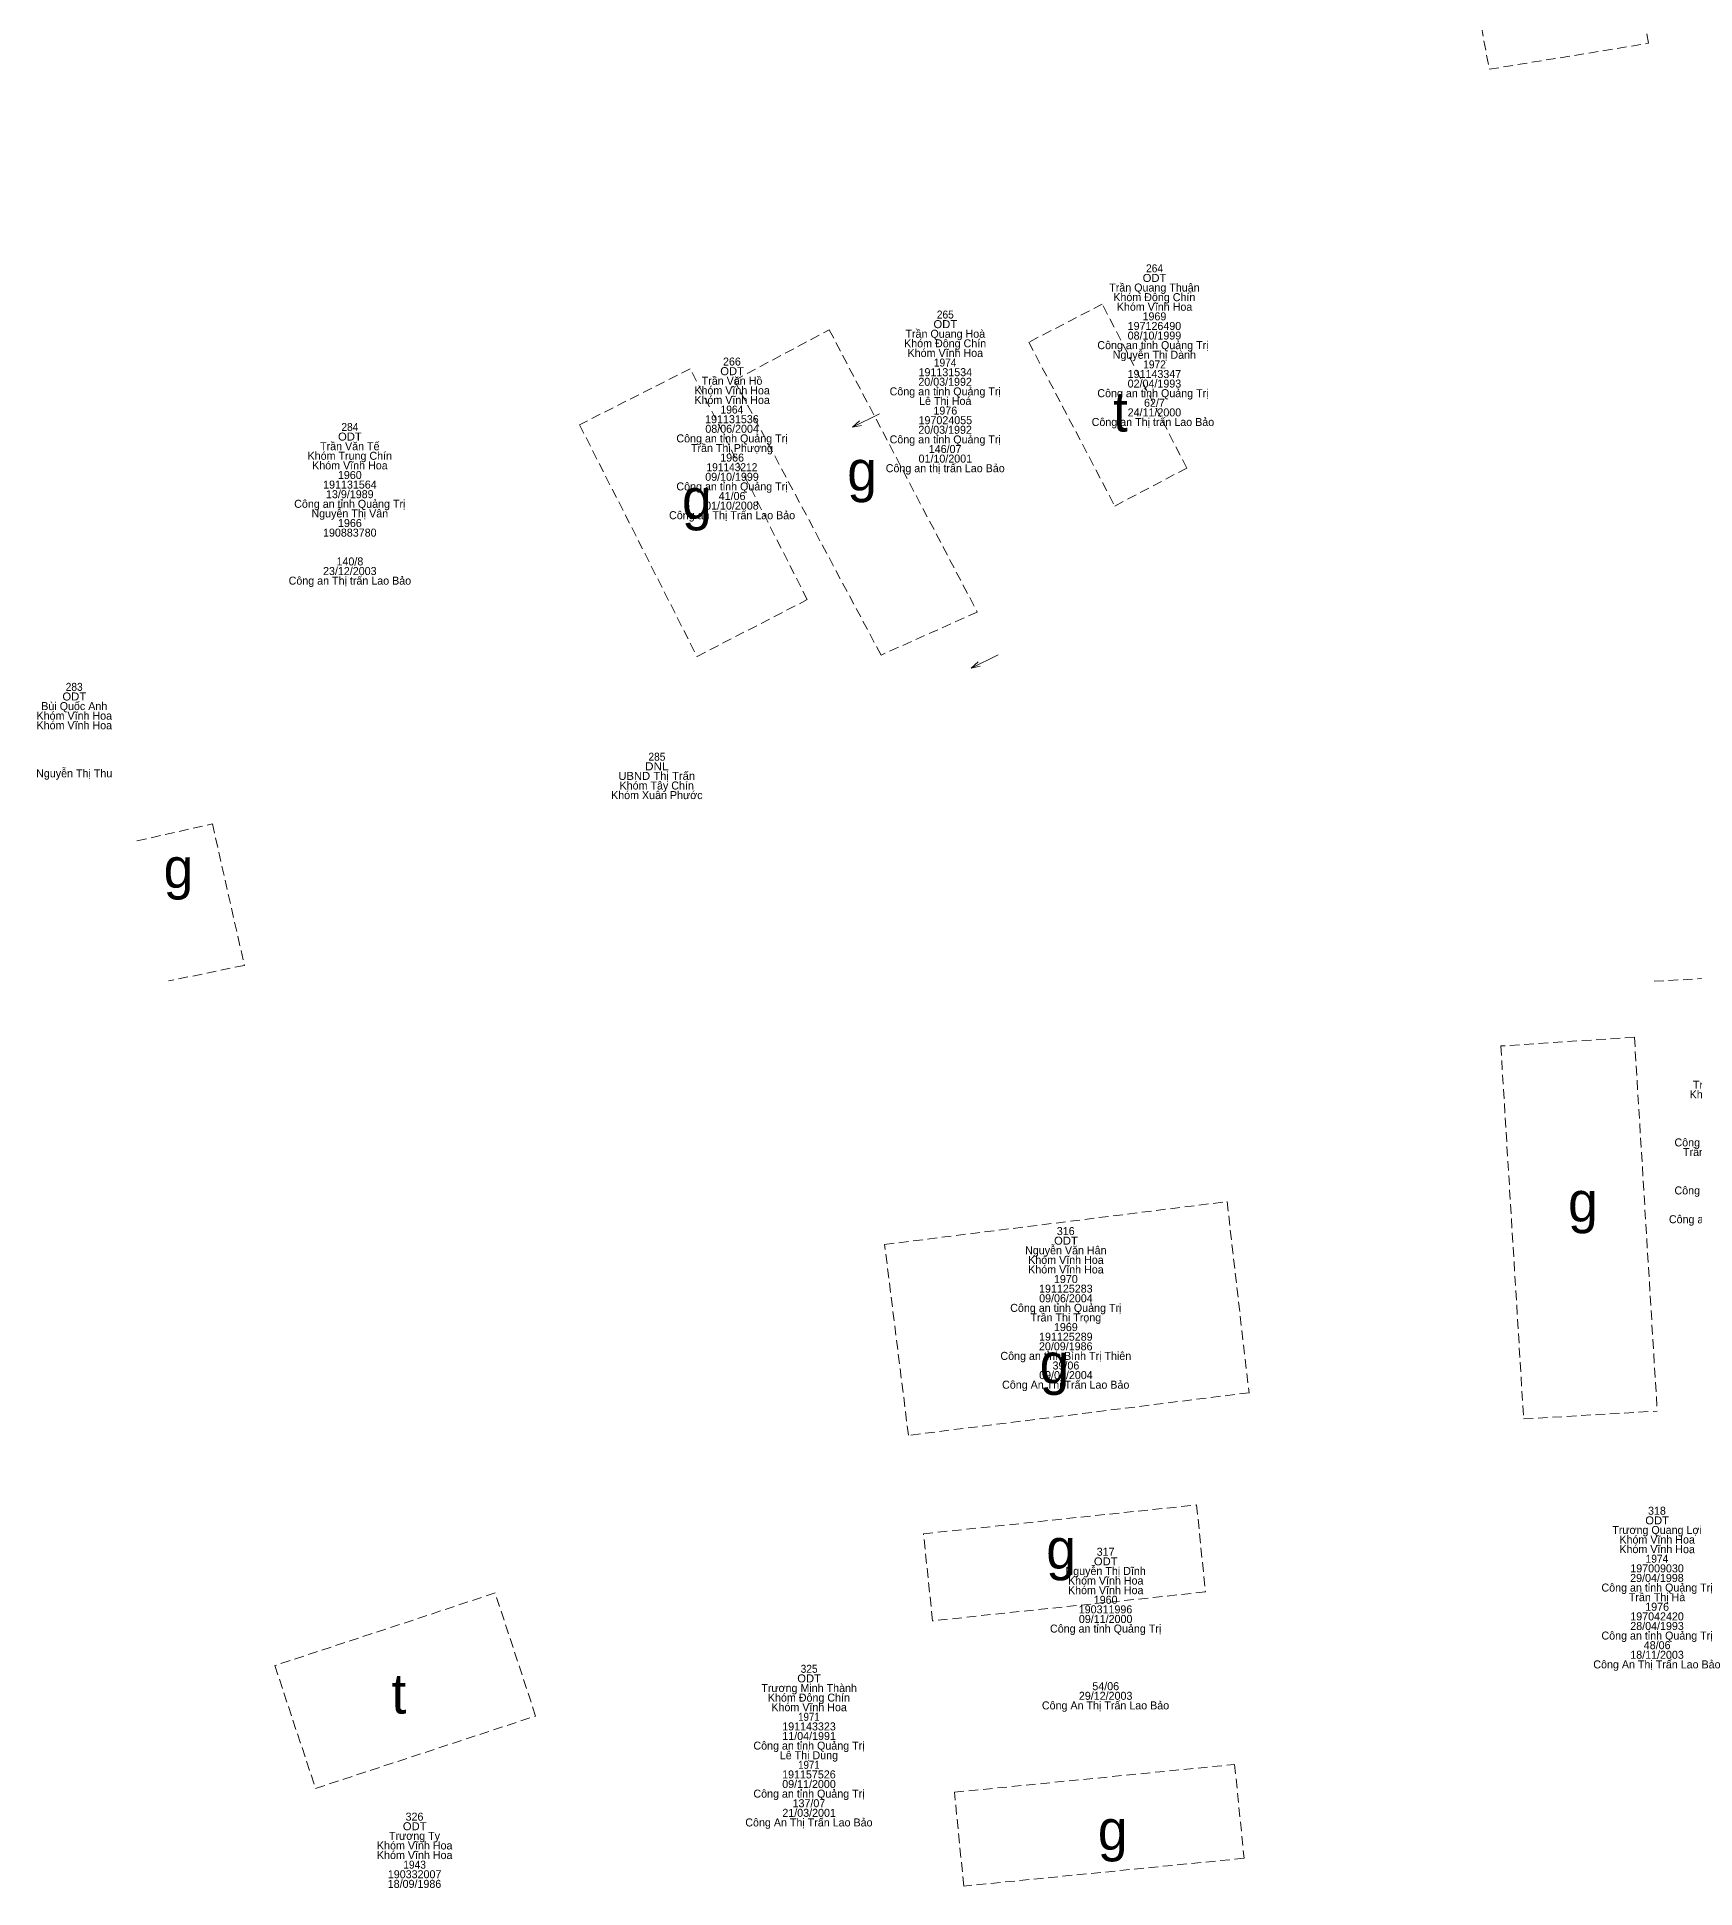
# Model space of a CAD drawing. Header units: metres. Extents: x 537497 to 538007, y 1836993 to 1837512.
# Drawn here: x 537760.8 to 537843.7, y 1837110.1 to 1837202.6 of the extents above; entities that cross this region are included whole.
import ezdxf
from ezdxf.enums import TextEntityAlignment as Align

# ---------------------------------------------------------------- set-up
doc = ezdxf.new("R2010")
doc.units = ezdxf.units.M
doc.header["$LTSCALE"] = 0.16
doc.linetypes.add('MEDIUM_DASHED', pattern=[4.5, 3, -1.5])
doc.layers.add('14', color=7, linetype='MEDIUM_DASHED', lineweight=13)
doc.layers.add('16', color=7, linetype='Continuous', lineweight=13)
doc.layers.add('15', color=7, linetype='Continuous')

msp = doc.modelspace()

# ---------------------------------------------------------------- linework, layer by layer
at = {"layer": '14'}
for p, q in [((537765.8, 1837162.46), (537769.57, 1837163.31)), ((537841.66, 1837155.45), (537848.36, 1837155.8)), ((537840.67, 1837152.65), (537841.81, 1837133.96))]:
    msp.add_line(p, q, dxfattribs=at)
for points in [[(537832.49, 1837205.99), (537833.41, 1837201.03), (537841.38, 1837202.33), (537840.37, 1837207.52)], [(537810.39, 1837187.39), (537814.69, 1837179.2), (537818.29, 1837181.1), (537814.06, 1837189.29)], [(537800.41, 1837188.01), (537807.81, 1837173.9), (537803, 1837171.75), (537795.67, 1837185.48)], [(537787.93, 1837183.26), (537793.8, 1837171.68), (537799.31, 1837174.52), (537793.46, 1837186.06)], [(537803.18, 1837142.29), (537820.3, 1837144.43), (537821.4, 1837134.88), (537804.37, 1837132.75)], [(537805.12, 1837127.83), (537818.78, 1837129.27), (537819.22, 1837124.92), (537805.58, 1837123.48)], [(537783.71, 1837124.87), (537772.69, 1837121.24), (537774.73, 1837115.1), (537785.73, 1837118.72)], [(537806.67, 1837114.91), (537820.68, 1837116.3), (537821.15, 1837111.61), (537807.14, 1837110.22)]]:
    msp.add_lwpolyline(points, close=True, dxfattribs=at)
for points in [[(537769.57, 1837163.31), (537771.17, 1837156.24), (537767.38, 1837155.46)], [(537840.67, 1837152.65), (537833.99, 1837152.21), (537835.13, 1837133.57), (537841.81, 1837133.96)]]:
    msp.add_lwpolyline(points, dxfattribs=at)
at = {"layer": '16'}
for p, q in [((537801.57, 1837183.14), (537801.93, 1837183.45)), ((537807.5, 1837171.1), (537807.86, 1837171.41))]:
    msp.add_line(p, q, dxfattribs=at)
for points in [[(537802.92, 1837183.8), (537801.57, 1837183.14), (537802.03, 1837183.23)], [(537808.85, 1837171.76), (537807.5, 1837171.1), (537807.96, 1837171.19)]]:
    msp.add_lwpolyline(points, dxfattribs=at)

# ---------------------------------------------------------------- texts
at = {"layer": '15'}
for s, width, p in [('ODT', 1.05, (537816.675, 1837190.4)), ('264', 0.95, (537816.675, 1837190.88)), ('265', 0.95, (537806.215, 1837188.57)), ('ODT', 1.05, (537806.215, 1837188.09)), ('ODT', 1.05, (537795.555, 1837185.74)), ('1974', 0.95, (537806.205, 1837186.17)), ('1972', 0.95, (537816.675, 1837186.08)), ('1964', 0.95, (537795.545, 1837183.82)), ('284', 0.95, (537776.445, 1837182.95)), ('ODT', 1.05, (537776.445, 1837182.47)), ('191143212', 0.95, (537795.545, 1837180.94)), ('283', 0.95, (537762.66, 1837169.96)), ('ODT', 1.05, (537762.665, 1837169.48)), ('285', 0.95, (537791.795, 1837166.47)), ('UBND Thị Trấn', 1.05, (537791.785, 1837165.51)), ('DNL', 1.1, (537791.79, 1837165.99)), ('ODT', 1.05, (537812.245, 1837142.28)), ('ODT', 1.05, (537841.805, 1837128.3)), ('1974', 0.95, (537841.795, 1837126.38)), ('ODT', 1.05, (537814.235, 1837126.25)), ('325', 0.95, (537799.405, 1837120.88)), ('ODT', 1.05, (537799.405, 1837120.4)), ('1971', 0.9, (537799.395, 1837118.48)), ('1971', 0.9, (537799.395, 1837116.08)), ('ODT', 1.05, (537779.685, 1837113.01)), ('1943', 0.95, (537779.68, 1837111.09))]:
    msp.add_text(s, height=0.4, dxfattribs=dict(at, width=width)).set_placement(p, align=Align.CENTER)
for s, p in [('Trần Quang Thuận', (537816.67, 1837189.92)), ('Khóm Đông Chín', (537816.665, 1837189.44)), ('Khóm Vĩnh Hoa', (537816.675, 1837188.96)), ('1969', (537816.67, 1837188.48)), ('Trần Quang Hoà', (537806.215, 1837187.61)), ('08/10/1999', (537816.67, 1837187.52)), ('197126490', (537816.67, 1837188)), ('Khóm Đông Chín', (537806.205, 1837187.13)), ('Khóm Vĩnh Hoa', (537806.215, 1837186.65)), ('Công an tỉnh Quảng Trị ', (537816.67, 1837187.04)), ('Nguyễn Thị Dành', (537816.665, 1837186.56)), ('266', (537795.545, 1837186.22)), ('191131534', (537806.215, 1837185.69)), ('191143347', (537816.67, 1837185.6)), ('Khóm Vĩnh Hoa', (537795.555, 1837184.78)), ('Trần Văn Hồ', (537795.55, 1837185.26)), ('Công an tỉnh Quảng Trị', (537806.21, 1837184.73)), ('20/03/1992', (537806.205, 1837185.21)), ('Công an tỉnh Quảng Trị ', (537816.67, 1837184.64)), ('02/04/1993', (537816.67, 1837185.12)), ('Khóm Vĩnh Hoa', (537795.555, 1837184.3)), ('Lê Thị Hoá', (537806.21, 1837184.25)), ('1976', (537806.215, 1837183.77)), ('24/11/2000', (537816.67, 1837183.68)), ('62/7', (537816.67, 1837184.16)), ('08/06/2004', (537795.555, 1837182.86)), ('191131536', (537795.545, 1837183.34)), ('20/03/1992', (537806.205, 1837182.81)), ('197024055', (537806.215, 1837183.29)), ('Công an Thị trấn Lao Bảo ', (537816.67, 1837183.2)), ('Trần Văn Tế', (537776.44, 1837181.99)), ('Công an tỉnh Quảng Trị', (537795.55, 1837182.38)), ('Trần Thị Phượng', (537795.545, 1837181.9)), ('Công an tỉnh Quảng Trị', (537806.21, 1837182.33)), ('146/07', (537806.205, 1837181.85)), ('Khóm Trung Chín', (537776.44, 1837181.51)), ('Khóm Vĩnh Hoa', (537776.445, 1837181.03)), ('1966', (537795.555, 1837181.42)), ('Công an thị trấn Lao Bảo', (537806.21, 1837180.89)), ('01/10/2001', (537806.215, 1837181.37)), ('191131564', (537776.445, 1837180.07)), ('1960', (537776.44, 1837180.55)), ('Công an tỉnh Quảng Trị', (537795.55, 1837179.98)), ('09/10/1999', (537795.55, 1837180.46)), ('Công an tỉnh Quảng Trị', (537776.44, 1837179.11)), ('13/9/1989', (537776.44, 1837179.59)), ('41/06', (537795.555, 1837179.5)), ('Nguyễn Thị Vân', (537776.44, 1837178.63)), ('1966', (537776.445, 1837178.15)), ('Công an Thị Trấn Lao Bảo', (537795.555, 1837178.54)), ('01/10/2008', (537795.545, 1837179.02)), ('190883780', (537776.44, 1837177.67)), ('23/12/2003', (537776.44, 1837175.75)), ('140/8', (537776.445, 1837176.23)), ('Công an Thị trấn Lao Bảo', (537776.445, 1837175.27)), ('Bùi Quốc Anh', (537762.665, 1837169)), ('Khóm Vĩnh Hoa', (537762.665, 1837168.52)), ('Khóm Vĩnh Hoa', (537762.665, 1837168.04)), ('Nguyễn Thị Thu', (537762.66, 1837165.64)), ('Khóm Xuân Phước', (537791.79, 1837164.55)), ('Khóm Tây Chín', (537791.785, 1837165.03)), ('Khóm Trung Chín', (537845.54, 1837149.59)), ('Trần Quốc Tuấn', (537845.54, 1837150.07)), ('Công an Tỉnh Quảng Trị', (537845.54, 1837147.19)), ('Trần Thị Bích Thuận', (537845.535, 1837146.71)), ('Công an Tỉnh Quảng Trị', (537845.54, 1837144.79)), ('Công an Thị Trấn Lao Bảo', (537845.545, 1837143.35)), ('316', (537812.235, 1837142.76)), ('Nguyễn Văn Hân', (537812.24, 1837141.8)), ('Khóm Vĩnh Hoa', (537812.245, 1837141.32)), ('Khóm Vĩnh Hoa', (537812.245, 1837140.84)), ('1970', (537812.24, 1837140.36)), ('09/06/2004', (537812.245, 1837139.4)), ('191125283', (537812.24, 1837139.88)), ('Công an tỉnh Quảng Trị', (537812.24, 1837138.92)), ('Trần Thị Trọng', (537812.24, 1837138.44)), ('191125289', (537812.24, 1837137.48)), ('1969', (537812.24, 1837137.96)), ('Công an tỉnh Bình Trị Thiên', (537812.24, 1837136.52)), ('20/09/1986', (537812.235, 1837137)), ('09/04/2004', (537812.245, 1837135.56)), ('39/06', (537812.245, 1837136.04)), ('Công An Thị Trấn Lao Bảo', (537812.235, 1837135.08)), ('318', (537841.795, 1837128.78)), ('Trương Quang Lợi', (537841.8, 1837127.82)), ('Khóm Vĩnh Hoa', (537841.805, 1837127.34)), ('317', (537814.23, 1837126.73)), ('Khóm Vĩnh Hoa', (537841.805, 1837126.86)), ('Nguyễn Thị Dĩnh', (537814.23, 1837125.77)), ('29/04/1998', (537841.795, 1837125.42)), ('197009030', (537841.8, 1837125.9)), ('Khóm Vĩnh Hoa', (537814.235, 1837125.29)), ('Khóm Vĩnh Hoa', (537814.235, 1837124.81)), ('Công an tỉnh Quảng Trị', (537841.8, 1837124.94)), ('Trần Thị Hà', (537841.8, 1837124.46)), ('190311996', (537814.225, 1837123.85)), ('1960', (537814.23, 1837124.33)), ('1976', (537841.805, 1837123.98)), ('Công an tỉnh Quảng Trị', (537814.23, 1837122.89)), ('09/11/2000', (537814.23, 1837123.37)), ('28/04/1993', (537841.8, 1837123.02)), ('197042420', (537841.8, 1837123.5)), ('Công an tỉnh Quảng Trị', (537841.8, 1837122.54)), ('48/06', (537841.805, 1837122.06)), ('Công An Thị Trấn Lao Bảo', (537841.795, 1837121.1)), ('18/11/2003', (537841.8, 1837121.58)), ('Trương Minh Thành', (537799.405, 1837119.92)), ('54/06', (537814.235, 1837120.01)), ('Khóm Đông Chín', (537799.395, 1837119.44)), ('Khóm Vĩnh Hoa', (537799.405, 1837118.96)), ('Công An Thị Trấn Lao Bảo', (537814.225, 1837119.05)), ('29/12/2003', (537814.23, 1837119.53)), ('191143323', (537799.4, 1837118)), ('Công an tỉnh Quảng Trị', (537799.4, 1837117.04)), ('11/04/1991', (537799.405, 1837117.52)), ('Lê Thị Dung', (537799.395, 1837116.56)), ('191157526', (537799.395, 1837115.6)), ('Công an tỉnh Quảng Trị', (537799.4, 1837114.64)), ('09/11/2000', (537799.4, 1837115.12)), ('326', (537779.675, 1837113.49)), ('21/03/2001', (537799.405, 1837113.68)), ('137/07', (537799.395, 1837114.16)), ('Trương Ty', (537779.675, 1837112.53)), ('Công An Thị Trấn Lao Bảo', (537799.395, 1837113.2)), ('Khóm Vĩnh Hoa', (537779.685, 1837112.05)), ('Khóm Vĩnh Hoa', (537779.685, 1837111.57)), ('190332007', (537779.68, 1837110.61)), ('18/09/1986', (537779.675, 1837110.13))]:
    msp.add_text(s, height=0.4, dxfattribs=at).set_placement(p, align=Align.CENTER)
at = {"layer": '16'}
for s, p in [('t', (537814.6, 1837182.92)), ('g', (537801.31, 1837179.97)), ('g', (537793.05, 1837178.56)), ('g', (537767.13, 1837160.11)), ('g', (537837.35, 1837143.43)), ('g', (537810.93, 1837135.35)), ('g', (537811.26, 1837126.08)), ('t', (537778.52, 1837118.84)), ('g', (537813.84, 1837112.03))]:
    msp.add_text(s, height=2, dxfattribs=at).set_placement(p)

doc.saveas('drawing.dxf')
